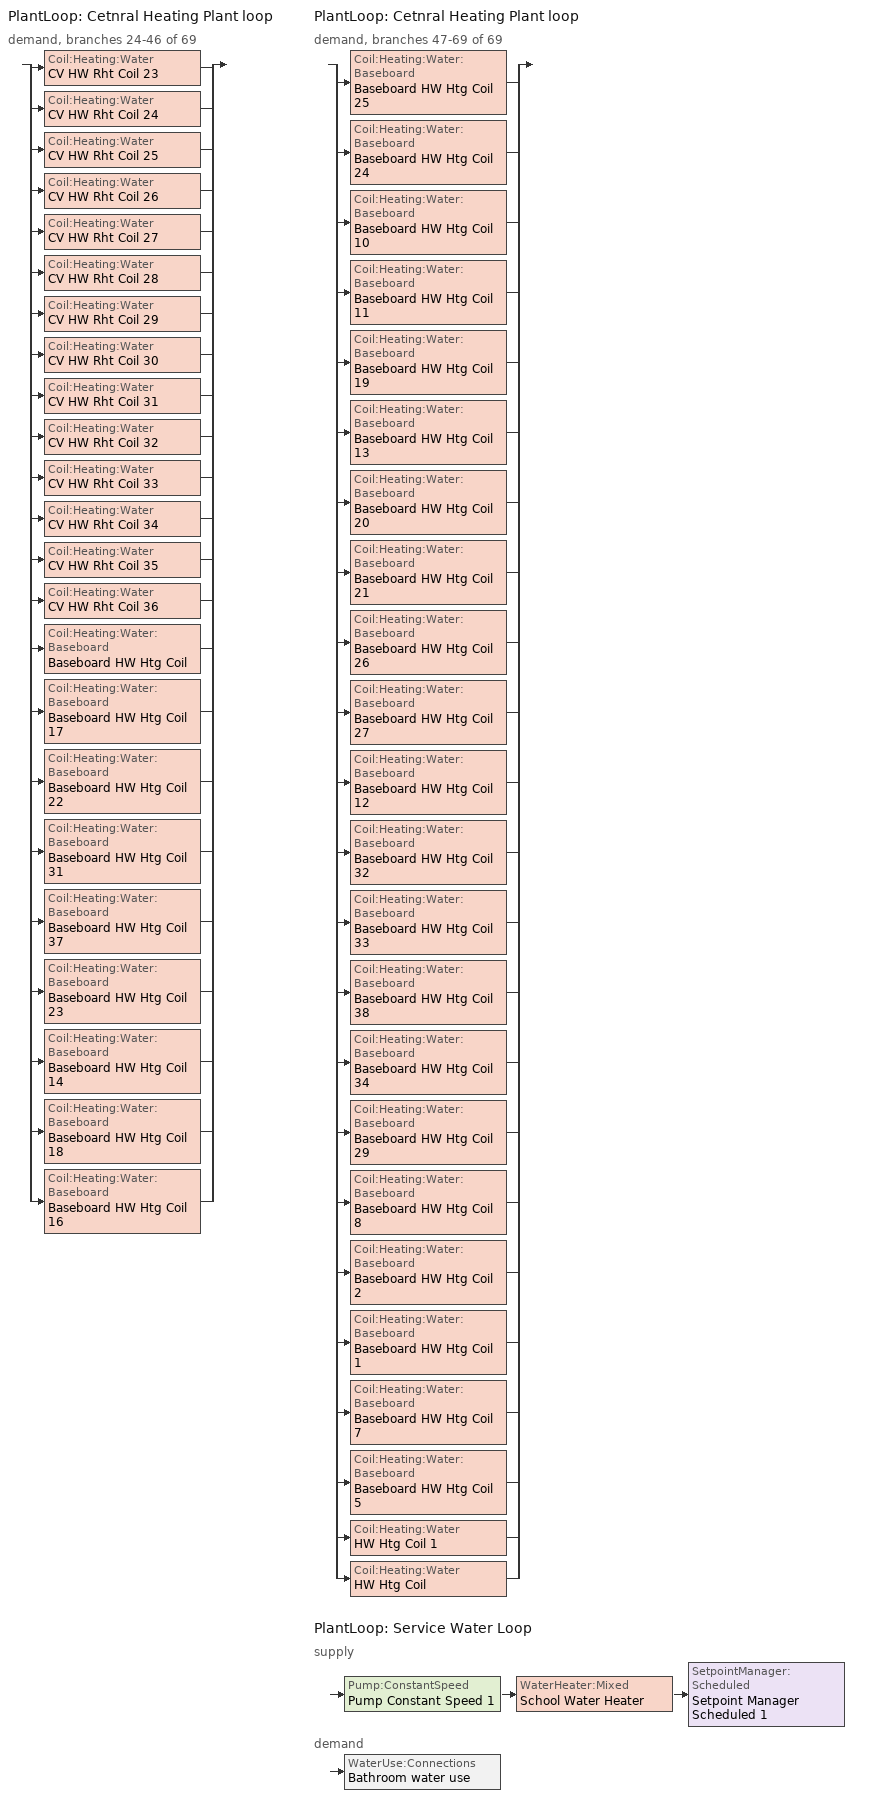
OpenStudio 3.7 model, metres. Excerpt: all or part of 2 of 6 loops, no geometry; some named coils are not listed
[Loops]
PlantLoop 'Cetnral Heating Plant loop'
 demand, branches 24-46 of 69: split
  | Coil:Heating:Water 'CV HW Rht Coil 23'
  | Coil:Heating:Water 'CV HW Rht Coil 24'
  | Coil:Heating:Water 'CV HW Rht Coil 25'
  | Coil:Heating:Water 'CV HW Rht Coil 26'
  | Coil:Heating:Water 'CV HW Rht Coil 27'
  | Coil:Heating:Water 'CV HW Rht Coil 28'
  | Coil:Heating:Water 'CV HW Rht Coil 29'
  | Coil:Heating:Water 'CV HW Rht Coil 30'
  | Coil:Heating:Water 'CV HW Rht Coil 31'
  | Coil:Heating:Water 'CV HW Rht Coil 32'
  | Coil:Heating:Water 'CV HW Rht Coil 33'
  | Coil:Heating:Water 'CV HW Rht Coil 34'
  | Coil:Heating:Water 'CV HW Rht Coil 35'
  | Coil:Heating:Water 'CV HW Rht Coil 36'
  | Coil:Heating:Water:Baseboard 'Baseboard HW Htg Coil'
  | Coil:Heating:Water:Baseboard 'Baseboard HW Htg Coil 17'
  | Coil:Heating:Water:Baseboard 'Baseboard HW Htg Coil 22'
  | Coil:Heating:Water:Baseboard 'Baseboard HW Htg Coil 31'
  | Coil:Heating:Water:Baseboard 'Baseboard HW Htg Coil 37'
  | Coil:Heating:Water:Baseboard 'Baseboard HW Htg Coil 23'
  | Coil:Heating:Water:Baseboard 'Baseboard HW Htg Coil 14'
  | Coil:Heating:Water:Baseboard 'Baseboard HW Htg Coil 18'
  | Coil:Heating:Water:Baseboard 'Baseboard HW Htg Coil 16'
PlantLoop 'Cetnral Heating Plant loop'
 demand, branches 47-69 of 69: split
  | Coil:Heating:Water:Baseboard 'Baseboard HW Htg Coil 25'
  | Coil:Heating:Water:Baseboard 'Baseboard HW Htg Coil 24'
  | Coil:Heating:Water:Baseboard 'Baseboard HW Htg Coil 10'
  | Coil:Heating:Water:Baseboard 'Baseboard HW Htg Coil 11'
  | Coil:Heating:Water:Baseboard 'Baseboard HW Htg Coil 19'
  | Coil:Heating:Water:Baseboard 'Baseboard HW Htg Coil 13'
  | Coil:Heating:Water:Baseboard 'Baseboard HW Htg Coil 20'
  | Coil:Heating:Water:Baseboard 'Baseboard HW Htg Coil 21'
  | Coil:Heating:Water:Baseboard 'Baseboard HW Htg Coil 26'
  | Coil:Heating:Water:Baseboard 'Baseboard HW Htg Coil 27'
  | Coil:Heating:Water:Baseboard 'Baseboard HW Htg Coil 12'
  | Coil:Heating:Water:Baseboard 'Baseboard HW Htg Coil 32'
  | Coil:Heating:Water:Baseboard 'Baseboard HW Htg Coil 33'
  | Coil:Heating:Water:Baseboard 'Baseboard HW Htg Coil 38'
  | Coil:Heating:Water:Baseboard 'Baseboard HW Htg Coil 34'
  | Coil:Heating:Water:Baseboard 'Baseboard HW Htg Coil 29'
  | Coil:Heating:Water:Baseboard 'Baseboard HW Htg Coil 8'
  | Coil:Heating:Water:Baseboard 'Baseboard HW Htg Coil 2'
  | Coil:Heating:Water:Baseboard 'Baseboard HW Htg Coil 1'
  | Coil:Heating:Water:Baseboard 'Baseboard HW Htg Coil 7'
  | Coil:Heating:Water:Baseboard 'Baseboard HW Htg Coil 5'
  | Coil:Heating:Water 'HW Htg Coil 1'
  | Coil:Heating:Water 'HW Htg Coil'
PlantLoop 'Service Water Loop'
 supply: Pump:ConstantSpeed 'Pump Constant Speed 1' > WaterHeater:Mixed 'School Water Heater' > SetpointManager:Scheduled 'Setpoint Manager Scheduled 1'
 demand: WaterUse:Connections 'Bathroom water use'
[Sizing:Zone] Zone Cooling Design Supply Air Temperature Input Method=SupplyAirTemperature; Zone Cooling Design Supply Air Temperature {C}=14; Zone Cooling Design Supply Air Temperature Difference {deltaC}=11.11; Zone Heating Design Supply Air Temperature Input Method=SupplyAirTemperature; Zone Heating Design Supply Air Temperature {C}=40; Zone Heating Design Supply Air Temperature Difference {deltaC}=11.11; Zone Cooling Design Supply Air Humidity Ratio {kg-H2O/kg-air}=0.0085; Zone Heating Design Supply Air Humidity Ratio {kg-H2O/kg-air}=0.008; Cooling Design Air Flow Method=DesignDay; Heating Design Air Flow Method=DesignDay; Account for Dedicated Outdoor Air System=No; Dedicated Outdoor Air System Control Strategy=NeutralSupplyAir; Dedicated Outdoor Air Low Setpoint Temperature for Design {C}=autosize; Dedicated Outdoor Air High Setpoint Temperature for Design {C}=autosize; Zone Load Sizing Method=Sensible Load Only No Latent Load; Zone Latent Cooling Design Supply Air Humidity Ratio Input Method=HumidityRatioDifference; Zone Cooling Design Supply Air Humidity Ratio Difference {kgWater/kgDryAir}=0.005; Zone Latent Heating Design Supply Air Humidity Ratio Input Method=HumidityRatioDifference; Zone Humidification Design Supply Air Humidity Ratio Difference {kgWater/kgDryAir}=0.005
Lobby_Th; Mech_Th
[Zone equipment]
Lobby_Th: HW Baseboard 2
[ZoneHVAC:Baseboard:Convective:Water] Availability Schedule=Always On Discrete hvac_library
Name | Heating Coil
HW Baseboard | Baseboard HW Htg Coil
HW Baseboard 1 | Baseboard HW Htg Coil 1
HW Baseboard 2 | Baseboard HW Htg Coil 2
HW Baseboard 5 | Baseboard HW Htg Coil 5
HW Baseboard 7 | Baseboard HW Htg Coil 7
HW Baseboard 8 | Baseboard HW Htg Coil 8
HW Baseboard 10 | Baseboard HW Htg Coil 10
HW Baseboard 11 | Baseboard HW Htg Coil 11
HW Baseboard 12 | Baseboard HW Htg Coil 12
HW Baseboard 13 | Baseboard HW Htg Coil 13
HW Baseboard 14 | Baseboard HW Htg Coil 14
HW Baseboard 16 | Baseboard HW Htg Coil 16
HW Baseboard 17 | Baseboard HW Htg Coil 17
HW Baseboard 18 | Baseboard HW Htg Coil 18
HW Baseboard 19 | Baseboard HW Htg Coil 19
HW Baseboard 20 | Baseboard HW Htg Coil 20
HW Baseboard 21 | Baseboard HW Htg Coil 21
HW Baseboard 22 | Baseboard HW Htg Coil 22
HW Baseboard 23 | Baseboard HW Htg Coil 23
HW Baseboard 24 | Baseboard HW Htg Coil 24
HW Baseboard 25 | Baseboard HW Htg Coil 25
HW Baseboard 26 | Baseboard HW Htg Coil 26
HW Baseboard 27 | Baseboard HW Htg Coil 27
HW Baseboard 29 | Baseboard HW Htg Coil 29
HW Baseboard 31 | Baseboard HW Htg Coil 31
HW Baseboard 32 | Baseboard HW Htg Coil 32
HW Baseboard 33 | Baseboard HW Htg Coil 33
HW Baseboard 34 | Baseboard HW Htg Coil 34
HW Baseboard 37 | Baseboard HW Htg Coil 37
HW Baseboard 38 | Baseboard HW Htg Coil 38
[Coil:Heating:Water:Baseboard] Heating Design Capacity Method=HeatingDesignCapacity; Heating Design Capacity {W}=Autosize; Heating Design Capacity Per Floor Area {W/m2}=0; Fraction of Autosized Heating Design Capacity=0.8; U-Factor Times Area Value {W/K}=autosize; Maximum Water Flow Rate {m3/s}=autosize; Convergence Tolerance=0.001
Baseboard HW Htg Coil; Baseboard HW Htg Coil 1; Baseboard HW Htg Coil 2; Baseboard HW Htg Coil 5; Baseboard HW Htg Coil 7; Baseboard HW Htg Coil 8; Baseboard HW Htg Coil 10; Baseboard HW Htg Coil 11; Baseboard HW Htg Coil 12; Baseboard HW Htg Coil 13; Baseboard HW Htg Coil 14; Baseboard HW Htg Coil 16; Baseboard HW Htg Coil 17; Baseboard HW Htg Coil 18; Baseboard HW Htg Coil 19; Baseboard HW Htg Coil 20; Baseboard HW Htg Coil 21; Baseboard HW Htg Coil 22; Baseboard HW Htg Coil 23; Baseboard HW Htg Coil 24; Baseboard HW Htg Coil 25; Baseboard HW Htg Coil 26; Baseboard HW Htg Coil 27; Baseboard HW Htg Coil 29; Baseboard HW Htg Coil 31; Baseboard HW Htg Coil 32; Baseboard HW Htg Coil 33; Baseboard HW Htg Coil 34; Baseboard HW Htg Coil 37; Baseboard HW Htg Coil 38
[Coil:Heating:Water] Availability Schedule=Always On Discrete hvac_library
CV HW Rht Coil 23; CV HW Rht Coil 24; CV HW Rht Coil 25; CV HW Rht Coil 26; CV HW Rht Coil 27; CV HW Rht Coil 28; CV HW Rht Coil 29; CV HW Rht Coil 30; CV HW Rht Coil 31; CV HW Rht Coil 32; CV HW Rht Coil 33; CV HW Rht Coil 34; CV HW Rht Coil 35; CV HW Rht Coil 36
[SetpointManager:Scheduled]
Setpoint Manager Scheduled 1: Control Variable=Temperature; Schedule=SHW_SetPointTemperature_60C
[PlantLoop]
Service Water Loop: Glycol Concentration=0; Maximum Loop Temperature {C}=60; Minimum Loop Temperature {C}=10; Plant Loop Volume {m3}=Autocalculate; Load Distribution Scheme=Optimal
[Sizing:Plant]
Service Water Loop: Loop Type=Heating; Design Loop Exit Temperature {C}=60; Loop Design Temperature Difference {deltaC}=5; Sizing Option=NonCoincident; Zone Timesteps in Averaging Window=1; Coincident Sizing Factor Mode=None
[Pump:ConstantSpeed]
Pump Constant Speed 1: Rated Flow Rate {m3/s}=autosize; Rated Pump Head {Pa}=29891; Rated Power Consumption {W}=autosize; Motor Efficiency=0.9; Fraction of Motor Inefficiencies to Fluid Stream=0; Pump Control Type=Intermittent; Design Power Sizing Method=PowerPerFlowPerPressure; Design Electric Power per Unit Flow Rate {W/(m3/s)}=348701.1; Design Shaft Power per Unit Flow Rate per Unit Head {W-s/m3-Pa}=1.28205
[WaterUse:Connections]
Bathroom water use: Water Use Equipment Name 3=Water Fixture 1
[WaterUse:Equipment]
Water Fixture 1: Water Use Equipment Definition=SHW_WaterUseDefinition; Space=Bathrooms_01; Flow Rate Fraction Schedule=SHW_FlowRate_LphPerStudent
[WaterUse:Equipment:Definition]
SHW_WaterUseDefinition: Peak Flow Rate {m3/s}=0.000583; Target Temperature Schedule=SHW_UseTemperature_40C; Sensible Fraction Schedule=Fraction Sensible - 0.2; Latent Fraction Schedule=Fraction Sensible - 0.05
[WaterHeater:Mixed]
School Water Heater: Tank Volume {m3}=Autosize; Setpoint Temperature Schedule=SHW_SetPointTemperature_60C; Deadband Temperature Difference {deltaC}=5; Maximum Temperature Limit {C}=82.22222; Heater Control Type=Cycle; Heater Maximum Capacity {W}=Autosize; Heater Fuel Type=Electricity; Heater Thermal Efficiency=1; Off Cycle Parasitic Fuel Consumption Rate {W}=10; Off Cycle Parasitic Fuel Type=Electricity; Off Cycle Parasitic Heat Fraction to Tank=0; On Cycle Parasitic Fuel Consumption Rate {W}=10; On Cycle Parasitic Fuel Type=Electricity; Ambient Temperature Indicator=ThermalZone; Ambient Temperature Thermal Zone=Mech_Th; Off Cycle Loss Coefficient to Ambient Temperature {W/K}=6; On Cycle Loss Coefficient to Ambient Temperature {W/K}=6; Use Side Effectiveness=1; Source Side Effectiveness=1; Use Side Design Flow Rate {m3/s}=autosize; Source Side Design Flow Rate {m3/s}=autosize; Indirect Water Heating Recovery Time {hr}=1.5; Source Side Flow Control Mode=IndirectHeatPrimarySetpoint
[WaterHeater:Sizing]
School Water Heater: Design Mode=PeakDraw; Time Storage Can Meet Peak Draw {hr}=0.538503; Time for Tank Recovery {hr}=2; Nominal Tank Volume for Autosizing Plant Connections {m3}=1
[Schedule:Constant]
Always On Discrete hvac_library: Value=1
[Schedule:Ruleset]
Name | Default Day Schedule | Summer Design Day Schedule | Winter Design Day Schedule
SHW_FlowRate_LphPerStudent | Schedule Day 37
SHW_UseTemperature_40C | SHW_Temperature_140F_Default | SHW_Temperature_140F_Summer_Design_Day | SHW_Temperature_140F_Winter_Design_Day
Fraction Sensible - 0.2 | Fraction Sensible DefaultDay - 0.2
Fraction Sensible - 0.05 | Fraction Latent DefaultDay - 0.05
SHW_SetPointTemperature_60C | SHW_Temperature_140F_Default 1 | SHW_Temperature_140F_Summer_Design_Day 1 | SHW_Temperature_140F_Winter_Design_Day 1
[Schedule:Day]
Schedule Day 37: 9, 0, 0, 11, 0, 0.144, 13, 0, 0.489, 14, 0, 0.647, 15, 0, 0.287, 16, 0, 0.072, 24, 0, 0
Schedule Day 38: 24, 0, 0
SHW_Temperature_140F_Default: 24, 0, 40
SHW_Temperature_140F_Summer_Design_Day; SHW_Temperature_140F_Winter_Design_Day; SHW_Temperature_140F_Default 1; SHW_Temperature_140F_Summer_Design_Day 1; SHW_Temperature_140F_Winter_Design_Day 1: 24, 0, 60
Fraction Sensible DefaultDay - 0.2: 24, 0, 0.2
Fraction Latent DefaultDay - 0.05: 24, 0, 0.05
[Schedule:Rule]
Schedule Rule 4: Schedule Ruleset=SHW_FlowRate_LphPerStudent; Rule Order=0; Day Schedule=Schedule Day 38; Apply Sunday=Yes; Apply Saturday=Yes
